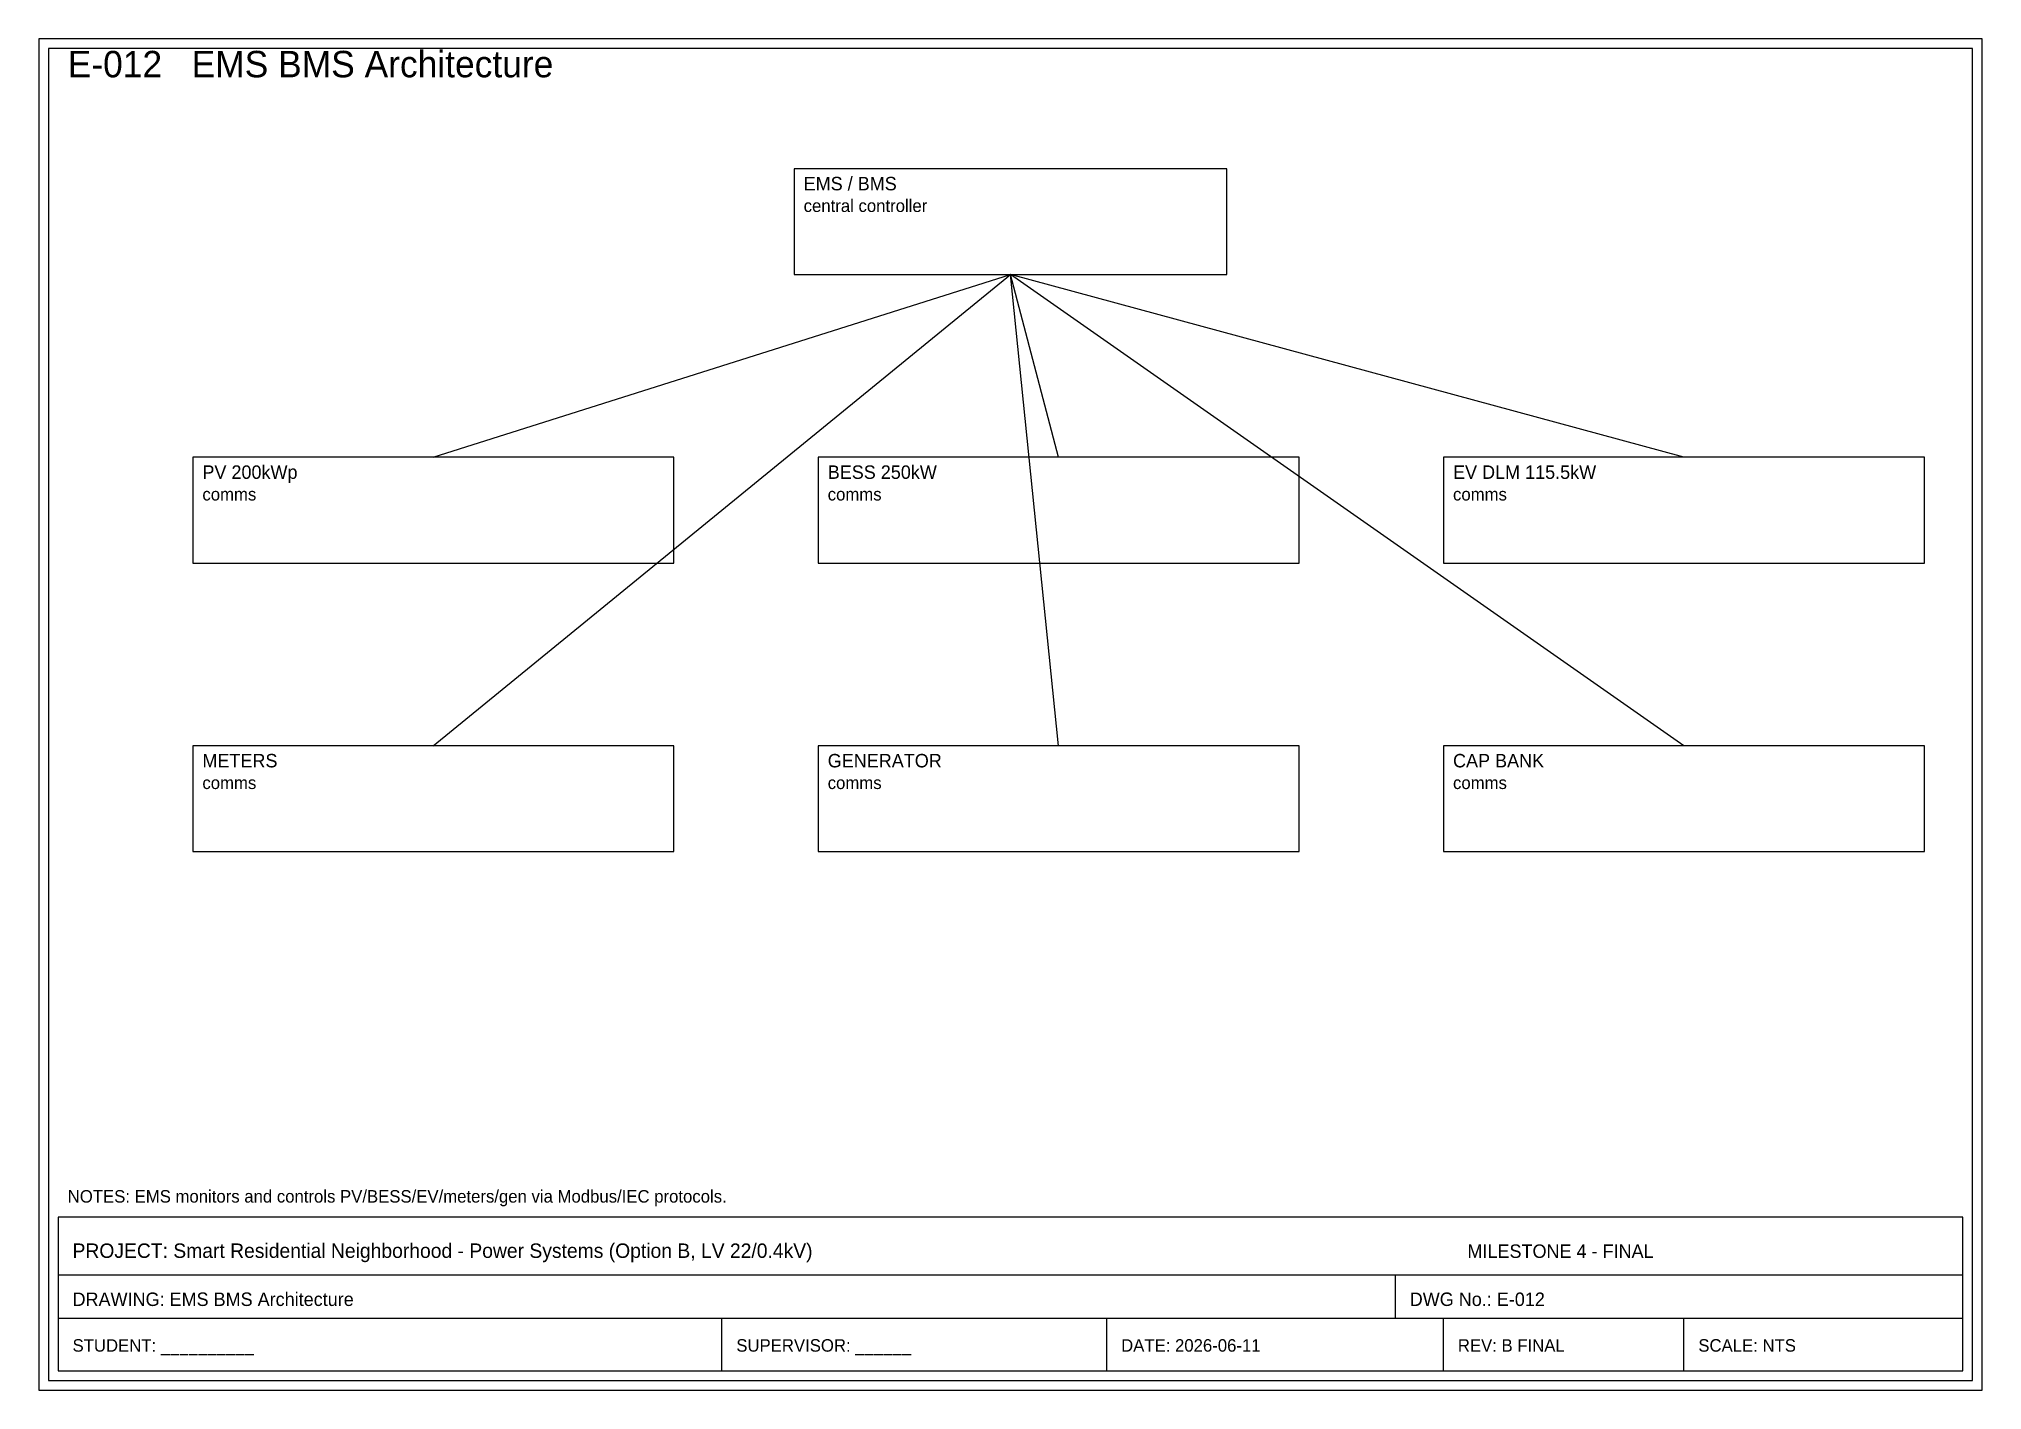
# Model space of a CAD drawing. Header units: millimetres. Extents: x 8 to 412, y 8 to 289.
import ezdxf

# ---------------------------------------------------------------- set-up
doc = ezdxf.new("R2010")
doc.units = ezdxf.units.MM
for name, color, linetype in [('E_BMS_EMS', 150, 'CONTINUOUS'), ('E_CABLES', 3, 'CONTINUOUS'), ('E_DIMENSIONS', 8, 'CONTINUOUS'), ('E_TEXT', 7, 'CONTINUOUS'), ('E_TITLE_BLOCK', 7, 'CONTINUOUS')]:
    doc.layers.add(name, color=color, linetype=linetype)

msp = doc.modelspace()

# ---------------------------------------------------------------- linework, layer by layer
at = {"layer": 'E_BMS_EMS'}
for p, q in [((255, 262), (165, 262)), ((165, 262), (165, 240)), ((255, 240), (255, 262)), ((165, 240), (255, 240)), ((140, 202), (40, 202)), ((40, 202), (40, 180)), ((140, 180), (140, 202)), ((270, 202), (170, 202)), ((170, 202), (170, 180)), ((270, 180), (270, 202)), ((400, 202), (300, 202)), ((300, 202), (300, 180)), ((400, 180), (400, 202)), ((40, 180), (140, 180)), ((170, 180), (270, 180)), ((300, 180), (400, 180)), ((140, 142), (40, 142)), ((40, 142), (40, 120)), ((140, 120), (140, 142)), ((270, 142), (170, 142)), ((170, 142), (170, 120)), ((270, 120), (270, 142)), ((400, 142), (300, 142)), ((300, 142), (300, 120)), ((400, 120), (400, 142)), ((40, 120), (140, 120)), ((170, 120), (270, 120)), ((300, 120), (400, 120))]:
    msp.add_line(p, q, dxfattribs=at)
at = {"layer": 'E_CABLES'}
for p in [(90, 202), (90, 142), (220, 202), (350, 202), (220, 142), (350, 142)]:
    msp.add_line(p, (210, 240), dxfattribs=at)
at = {"layer": 'E_TITLE_BLOCK'}
for p, q in [((412, 289), (8, 289)), ((8, 289), (8, 8)), ((410, 287), (10, 287)), ((10, 287), (10, 10)), ((410, 10), (410, 287)), ((412, 8), (412, 289)), ((408, 44), (12, 44)), ((12, 44), (12, 12)), ((408, 12), (408, 44)), ((12, 32), (408, 32)), ((290, 32), (290, 23)), ((12, 23), (408, 23)), ((150, 12), (150, 23)), ((230, 12), (230, 23)), ((300, 12), (300, 23)), ((350, 12), (350, 23)), ((10, 10), (410, 10)), ((12, 12), (408, 12)), ((8, 8), (412, 8))]:
    msp.add_line(p, q, dxfattribs=at)

# ---------------------------------------------------------------- texts
at = {"layer": 'E_DIMENSIONS'}
msp.add_text('NOTES: EMS monitors and controls PV/BESS/EV/meters/gen via Modbus/IEC protocols.', height=2.6, dxfattribs=at).set_placement((14, 47))
at = {"layer": 'E_TEXT'}
for s, height, p in [('EMS / BMS', 2.8, (167, 257.5)), ('central controller', 2.6, (167, 253)), ('PV 200kWp', 2.8, (42, 197.5)), ('BESS 250kW', 2.8, (172, 197.5)), ('EV DLM 115.5kW', 2.8, (302, 197.5)), ('comms', 2.6, (42, 193)), ('comms', 2.6, (172, 193)), ('comms', 2.6, (302, 193)), ('METERS', 2.8, (42, 137.5)), ('GENERATOR', 2.8, (172, 137.5)), ('CAP BANK', 2.8, (302, 137.5)), ('comms', 2.6, (42, 133)), ('comms', 2.6, (172, 133)), ('comms', 2.6, (302, 133))]:
    msp.add_text(s, height=height, dxfattribs=at).set_placement(p)
at = {"layer": 'E_TITLE_BLOCK'}
for s, height, p in [('E-012   EMS BMS Architecture', 5.5, (14, 281)), ('PROJECT: Smart Residential Neighborhood - Power Systems (Option B, LV 22/0.4kV)', 3, (15, 35.5)), ('MILESTONE 4 - FINAL', 2.8, (305, 35.5)), ('DRAWING: EMS BMS Architecture', 2.8, (15, 25.5)), ('DWG No.: E-012', 2.8, (293, 25.5)), ('STUDENT: __________', 2.6, (15, 16)), ('SUPERVISOR: ______', 2.6, (153, 16)), ('DATE: 2026-06-11', 2.6, (233, 16)), ('REV: B FINAL', 2.6, (303, 16)), ('SCALE: NTS', 2.6, (353, 16))]:
    msp.add_text(s, height=height, dxfattribs=at).set_placement(p)

doc.saveas('drawing.dxf')
